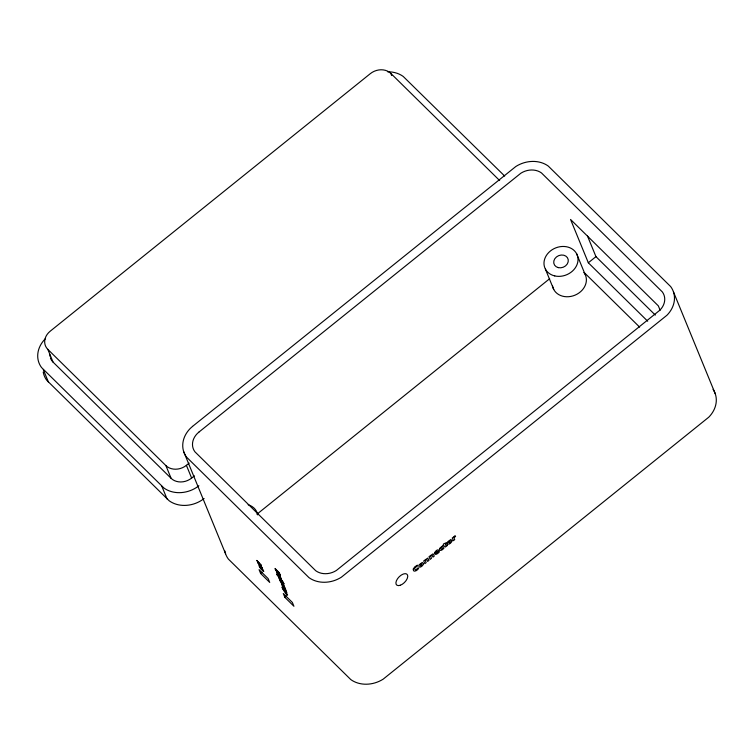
<?xml version="1.0" encoding="UTF-8"?>
<svg xmlns="http://www.w3.org/2000/svg" width="754" height="754" viewBox="0 0 754 754"><rect width="100%" height="100%" fill="white"/><g stroke="black" fill="none" stroke-linecap="round" stroke-linejoin="round"><path stroke-width="1.13" d="M499.657 180.564L390.817 73.402A14.929 12.441 -22.3 0 0 370.299 73.666L50.179 331.223A14.929 12.441 -22.3 0 0 47.832 349.366L165.889 465.586A14.929 12.441 -22.3 0 0 186.398 465.331L189.15 463.116M50.452 357.99A14.929 12.441 -22.3 0 0 53.053 362.108L171.111 478.328A14.929 12.441 -22.3 0 0 191.629 478.074L194.381 475.859M256.944 514.219L549.657 278.707M647.686 321.213L588.327 262.778L595.952 256.643L587.507 236.068M260.63 573.483L259.065 569.656L268.141 578.601L269.715 582.427L260.63 573.483L262.326 572.116M284.852 597.319L283.278 593.502L292.363 602.437L293.928 606.263L284.852 597.319L286.539 595.962M198.877 485.774L196.332 487.602A27.408 22.827 -22.3 0 1 163.92 488.008L41.517 367.5A27.408 22.827 -22.3 0 1 45.231 338.848M204.108 498.517L201.554 500.345A27.408 22.827 -22.3 0 1 169.141 500.76L46.739 380.242A27.408 22.827 -22.3 0 1 43.214 372.071M282.552 585.132C283.561 589.694 278.424 577.734 284.72 587.262L284.371 586.923L285.238 588.657L282.571 585.151M595.952 256.643L655.311 315.087M504.671 176.05L403.23 76.465A27.408 22.827 -22.3 0 0 387.66 71.809M584.331 272.665L639.637 327.123M278.358 572.239L280.46 575.311L279.093 572.578L275.059 568.459C274.842 570.194 280.422 576.047 278.301 572.173M281.958 581.004L284.051 584.077L282.693 581.343L278.66 577.225C278.433 578.959 284.022 584.821 281.892 580.938M673.463 291.864L715.273 393.805M660.118 310.205L658.336 305.87L570.552 219.452L588.327 262.778M576.631 253.749L584.991 274.136M545.378 269.074L553.738 289.47M390.817 73.402L391.684 75.532M183.769 451.834L225.578 553.775M186.398 465.331L191.629 478.074M165.889 465.586L171.111 478.328M161.837 486.245L167.058 498.988M47.832 349.366L53.053 362.108M43.28 369.526L48.51 382.269M50.047 356.406A14.929 12.441 -22.3 0 1 49.896 354.766M713.067 389.347A27.408 22.827 -22.3 0 1 708.769 417.188L383.173 679.156A27.408 22.827 -22.3 0 1 350.77 679.561L228.358 559.053A27.408 22.827 -22.3 0 1 224.833 550.872M248.16 504.737A17.427 14.514 -22.3 0 1 257.736 514.897M583.973 272.524A17.427 14.514 -22.3 0 1 575.114 295.125A17.427 14.514 -22.3 0 1 552.512 285.879M283.042 589.26C287.283 597.215 290.705 597.196 283.042 589.26M439.516 549.166C439.629 552.088 443.154 549.412 443.927 548.12C443.635 546.103 441.505 551.099 440.883 548.488C440.732 546.829 443.833 547.084 442.918 545.66L440.157 547.838A2.432 1.263 -45.4 0 0 439.516 549.166M420.129 564.887C421.543 568.639 422.853 560.967 420.129 564.887M448.677 541.909C450.091 545.67 451.41 537.988 448.677 541.909M413.277 569.072C412.674 573.181 417.763 570.401 418.649 568.327C418.244 566.028 415.746 572.107 414.672 569.034C414.106 566.688 418.366 566.895 417.348 565.161L414.719 566.914L413.277 569.072M423.428 563.775C423.324 565.632 419.205 569.034 418.743 565.943A2.413 1.263 -45.4 0 1 419.252 564.689L422.306 562.456L423.428 563.775M451.985 540.806C451.882 542.663 447.763 546.066 447.292 542.965A2.413 1.263 -45.4 0 1 447.801 541.711L450.864 539.487L451.985 540.806M434.624 552.842C434.247 556.329 438.602 553.219 439.384 551.758C439.054 550.382 432.193 557.225 439.026 550.637C437.942 548.375 435.143 551.438 434.624 552.842M435.906 551.909C436.302 553.493 438.366 549.195 435.906 551.909M263.683 571.278L261.054 569.261L258.848 565.585A3.139 0.584 51.2 0 1 259.301 565.547L262.345 568.667L263.683 571.278M276.727 572.409L277.613 574.689L280.874 577.894L277.745 573.822L280.102 576.028L279.743 575.142L276.727 572.409M282.712 586.998L283.598 588.751L281.987 587.168L282.345 588.045L286.859 592.484L283.73 588.422L286.086 590.618L285.728 589.732L282.788 586.989M284.371 587.375L283.184 585.764L284.371 587.375M454.068 536.763L452.259 537.951L453.39 540.693L454.7 539.628L453.955 537.8L455.576 536.396L455.077 535.679A2.187 1.14 -45.4 0 0 454.36 536.358L454.068 536.763M425.426 559.732L423.71 560.929L424.832 563.662L426.151 562.607L425.35 560.665L426.048 559.883L426.915 559.741L427.631 561.41L428.951 560.354L427.754 558.111L425.426 559.732M430.751 555.444L429.035 556.64L430.157 559.383L431.476 558.318L430.685 556.377L431.373 555.604L432.24 555.462L432.956 557.131L434.276 556.066L433.079 553.822L430.751 555.444M259.81 566.706L262.722 570.156L259.81 566.706M447.103 544.916L446.01 545.66L445.36 544.294L446.585 543.304L446.349 542.71L443.475 543.973L443.258 545.199L445.237 547.046L447.461 545.434L447.103 544.916M192.572 426.378L190.262 428.451A27.408 22.827 -22.3 0 0 186.549 457.113L308.961 577.621A27.408 22.827 -22.3 0 0 341.364 577.206L666.96 315.238A27.408 22.827 -22.3 0 0 670.674 286.586L548.271 166.078A27.408 22.827 -22.3 0 0 515.859 166.483L192.572 426.378M198.868 432.136L197.275 433.569A17.427 14.514 -22.3 0 0 194.918 451.797L315.738 570.74A17.427 14.514 -22.3 0 0 336.35 570.486L659.948 310.12A17.427 14.514 -22.3 0 0 662.314 291.892L541.485 172.949A17.427 14.514 -22.3 0 0 520.882 173.203L198.868 432.136M278.094 572.418L276.181 570.09L278.094 572.418M281.685 581.183L279.772 578.855L281.685 581.183M259.517 563.709L257.585 562.597L262.364 567.969L259.046 564.19L261.374 565.566L261.007 564.661L256.69 560.411L259.517 563.709M277.481 575.038L276.69 574.256L277.868 575.971L277.481 575.038M281.214 578.723L277.953 575.519L281.572 579.609L281.214 578.723M280.95 581.372L279.951 580.391L280.771 582.38L284.022 585.585L280.978 581.447M400.327 585.245A7.465 3.893 -45.4 0 0 407.546 575.029A7.465 3.893 -45.4 0 0 397.612 578.62A7.465 3.893 -45.4 0 0 400.327 585.245M554.746 275.917A17.427 14.514 -22.3 0 0 577.847 257.331A17.427 14.514 -22.3 0 0 550.411 250.978A17.427 14.514 -22.3 0 0 554.746 275.917M558.318 267.632A7.465 6.22 -22.3 0 0 568.224 259.659A7.465 6.22 -22.3 0 0 556.461 256.944A7.465 6.22 -22.3 0 0 558.318 267.632"/></g></svg>
